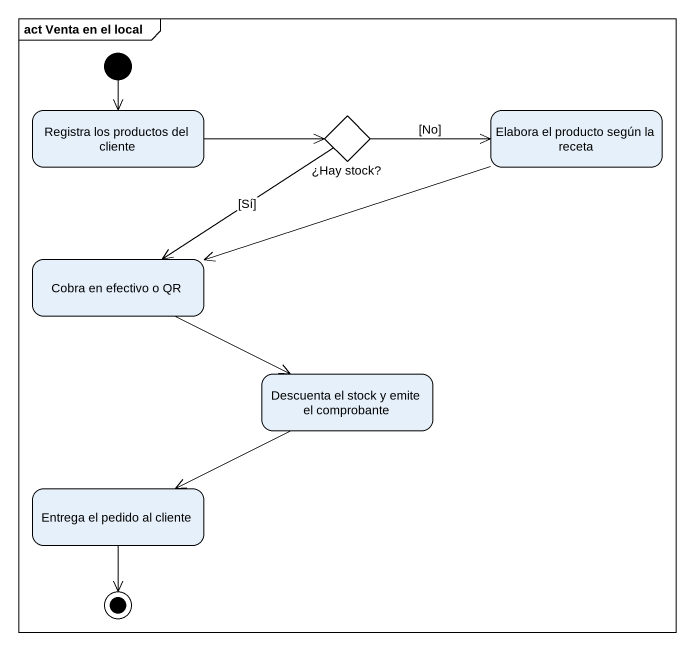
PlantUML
@startuml
mainframe act Venta en el local
hide empty description
state "Registra los productos del cliente" as Registra_los_productos_del
state "¿Hay stock?" as Hay_stock <<choice>>
state "Elabora el producto según la receta" as Elabora_el_producto_según
state "Cobra en efectivo o QR" as Cobra_en_efectivo_o_QR
state "Descuenta el stock y emite el comprobante" as Descuenta_el_stock_y_emite
state "Entrega el pedido al cliente" as Entrega_el_pedido_al_cliente
[*] --> Registra_los_productos_del
Registra_los_productos_del -right-> Hay_stock
Hay_stock -right-> Elabora_el_producto_según : [No]
Hay_stock --> Cobra_en_efectivo_o_QR : [Sí]
Elabora_el_producto_según -left-> Cobra_en_efectivo_o_QR
Cobra_en_efectivo_o_QR -right-> Descuenta_el_stock_y_emite
Descuenta_el_stock_y_emite -left-> Entrega_el_pedido_al_cliente
Entrega_el_pedido_al_cliente --> [*]
@enduml
